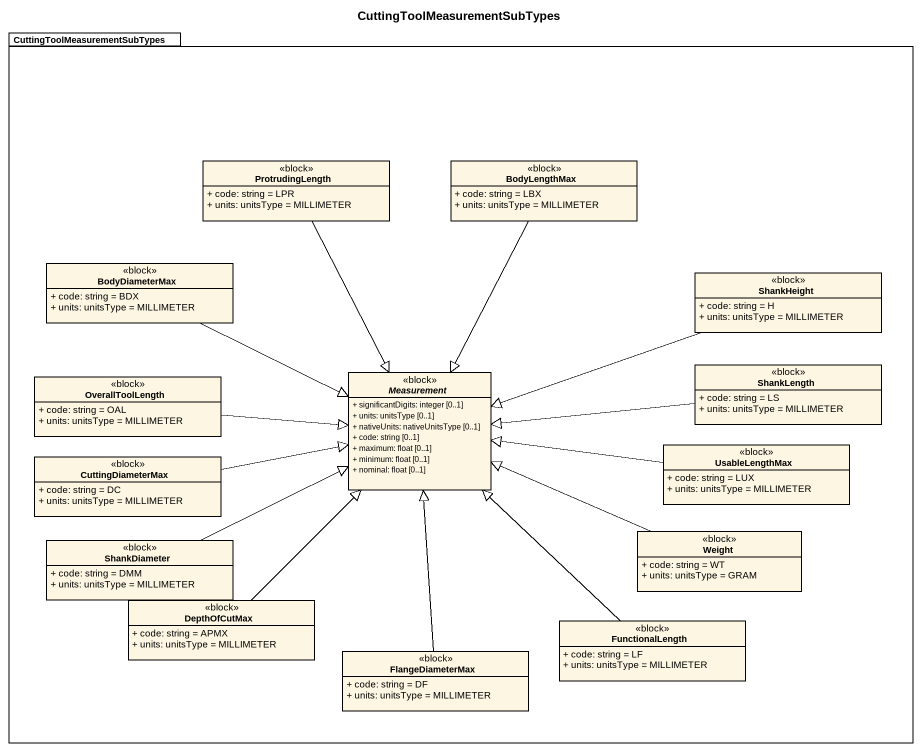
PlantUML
@startuml
title CuttingToolMeasurementSubTypes
hide circle
hide empty members
skinparam classAttributeIconSize 0
package "CuttingToolMeasurementSubTypes" as CuttingToolMeasurementSubTyp {
  class ProtrudingLength <<block>> {
    + code: string = LPR
    + units: unitsType = MILLIMETER
  }
  class BodyLengthMax <<block>> {
    + code: string = LBX
    + units: unitsType = MILLIMETER
  }
  class BodyDiameterMax <<block>> {
    + code: string = BDX
    + units: unitsType = MILLIMETER
  }
  class ShankHeight <<block>> {
    + code: string = H
    + units: unitsType = MILLIMETER
  }
  class OverallToolLength <<block>> {
    + code: string = OAL
    + units: unitsType = MILLIMETER
  }
  abstract class Measurement <<block>> {
    + significantDigits: integer [0..1]
    + units: unitsType [0..1]
    + nativeUnits: nativeUnitsType [0..1]
    + code: string [0..1]
    + maximum: float [0..1]
    + minimum: float [0..1]
    + nominal: float [0..1]
  }
  class ShankLength <<block>> {
    + code: string = LS
    + units: unitsType = MILLIMETER
  }
  class CuttingDiameterMax <<block>> {
    + code: string = DC
    + units: unitsType = MILLIMETER
  }
  class UsableLengthMax <<block>> {
    + code: string = LUX
    + units: unitsType = MILLIMETER
  }
  class ShankDiameter <<block>> {
    + code: string = DMM
    + units: unitsType = MILLIMETER
  }
  class Weight <<block>> {
    + code: string = WT
    + units: unitsType = GRAM
  }
  class DepthOfCutMax <<block>> {
    + code: string = APMX
    + units: unitsType = MILLIMETER
  }
  class FunctionalLength <<block>> {
    + code: string = LF
    + units: unitsType = MILLIMETER
  }
  class FlangeDiameterMax <<block>> {
    + code: string = DF
    + units: unitsType = MILLIMETER
  }
}
ProtrudingLength --|> Measurement
BodyLengthMax --|> Measurement
BodyDiameterMax -right-|> Measurement
ShankHeight -left-|> Measurement
OverallToolLength -right-|> Measurement
ShankLength -left-|> Measurement
CuttingDiameterMax -right-|> Measurement
UsableLengthMax -left-|> Measurement
ShankDiameter -right-|> Measurement
Weight -left-|> Measurement
DepthOfCutMax -up-|> Measurement
FunctionalLength -up-|> Measurement
FlangeDiameterMax -up-|> Measurement
@enduml
